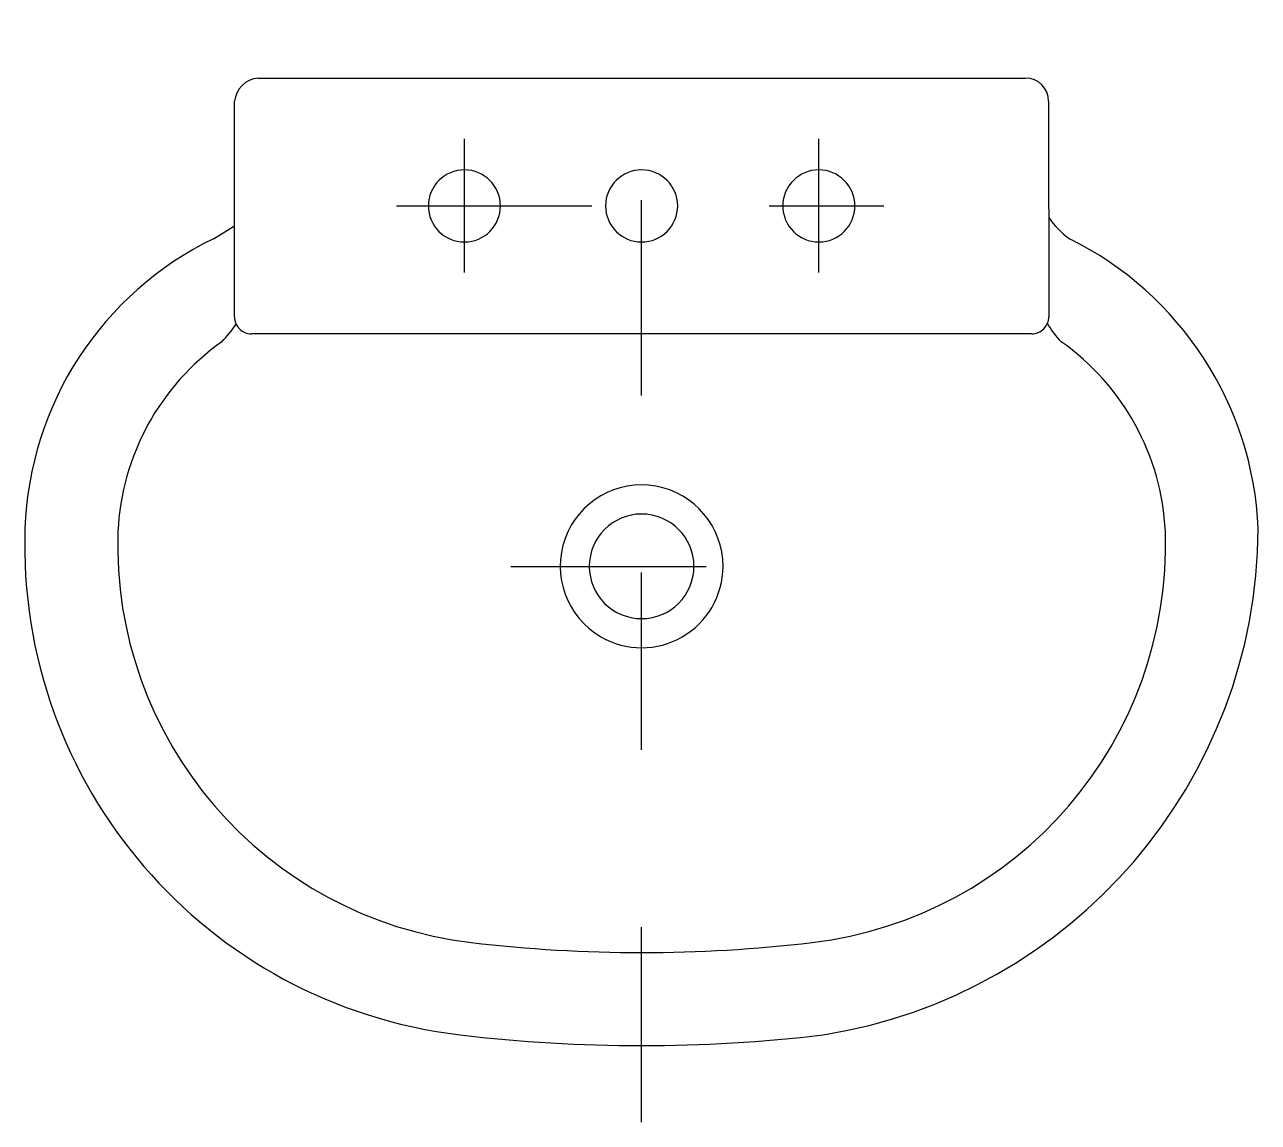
# Model space of a CAD drawing. Extents: x -709.943 to -709.247, y 607.502 to 608.121.
import ezdxf

# ---------------------------------------------------------------- set-up
doc = ezdxf.new("R2010")
doc.units = 0
doc.header["$LTSCALE"] = 0.367454
doc.header["$MEASUREMENT"] = 0
doc.linetypes.add('AXES', pattern=[0.54, 0.3, -0.08, 0.08, -0.08])
doc.linetypes.add('CONTINU', pattern=[0])
doc.layers.get('0').update_dxf_attribs({"linetype": 'CONTINUOUS'})
doc.layers.add('DECA_EIXOS', color=5, linetype='AXES')

msp = doc.modelspace()

# ---------------------------------------------------------------- linework, layer by layer
at = {"linetype": 'CONTINUOUS'}
for p, q in [((-709.81153, 608.09103), (-709.37846, 608.09103)), ((-709.82475, 607.95618), (-709.82465, 608.0779)), ((-709.36533, 608.0779), (-709.36524, 607.95627)), ((-709.83652, 608.00032), (-709.82471, 608.00764)), ((-709.37483, 607.94667), (-709.81515, 607.94667))]:
    msp.add_line(p, q, dxfattribs=at)
at = {"linetype": 'CONTINU'}
for points in [[(-709.81153, 608.09103, 0.363496), (-709.82465, 608.0779)], [(-709.36533, 608.0779, 0.414211), (-709.37846, 608.09103)], [(-709.69499, 608.03919, 1), (-709.69499, 607.99851)], [(-709.69499, 607.99851, 1), (-709.69499, 608.03919)], [(-709.59499, 608.03919, 1), (-709.59499, 607.99851)], [(-709.59499, 607.99851, 1), (-709.59499, 608.03919)], [(-709.49499, 608.03919, 1), (-709.49499, 607.99851)], [(-709.49499, 607.99851, 1), (-709.49499, 608.03919)], [(-709.36528, 608.0124, 0.092395), (-709.35353, 608.00035)], [(-709.83652, 608.00032, 0.278397), (-709.94299, 607.83673)], [(-709.24699, 607.83673, 0.272868), (-709.35353, 608.00035)], [(-709.82475, 607.95618, 0.414439), (-709.81515, 607.94667)], [(-709.37483, 607.94667, 0.414434), (-709.36524, 607.95627)], [(-709.8318, 607.94221, 0.046232), (-709.82383, 607.95213, 0.046232)], [(-709.36605, 607.9524, 0.068686), (-709.35819, 607.94221)], [(-709.8318, 607.94221, 0.23142), (-709.89053, 607.83502)], [(-709.29946, 607.83502, 0.23142), (-709.35819, 607.94221)], [(-709.59499, 607.84496, 1), (-709.59499, 607.78591)], [(-709.59499, 607.78591, 1), (-709.59499, 607.84496)], [(-709.94299, 607.83673, 0.38947), (-709.69739, 607.55104)], [(-709.49259, 607.55104, 0.367438), (-709.24699, 607.83673)], [(-709.89053, 607.83502, 0.389597), (-709.69111, 607.60316)], [(-709.49877, 607.60317, 0.38947), (-709.29946, 607.83502)], [(-709.69111, 607.60316, 0.059028), (-709.49877, 607.60317)], [(-709.69739, 607.55104, 0.059028), (-709.49259, 607.55104)]]:
    msp.add_lwpolyline(points, format="xyb", dxfattribs=at)
msp.add_lwpolyline([(-709.54906, 607.81544, 1.732052), (-709.61796, 607.77566, 0.57735)], format="xyb", close=True, dxfattribs=at)
at = {"layer": 'DECA_EIXOS'}
for points in [[(-709.59499, 607.50166), (-709.59499, 608.12114)], [(-709.69499, 607.98133), (-709.69499, 608.05678)], [(-709.49499, 607.98133), (-709.49499, 608.05678)], [(-709.73329, 608.01885), (-709.45825, 608.01885)], [(-709.66887, 607.81544), (-709.52027, 607.81544)]]:
    msp.add_lwpolyline(points, dxfattribs=at)

doc.saveas('drawing.dxf')
